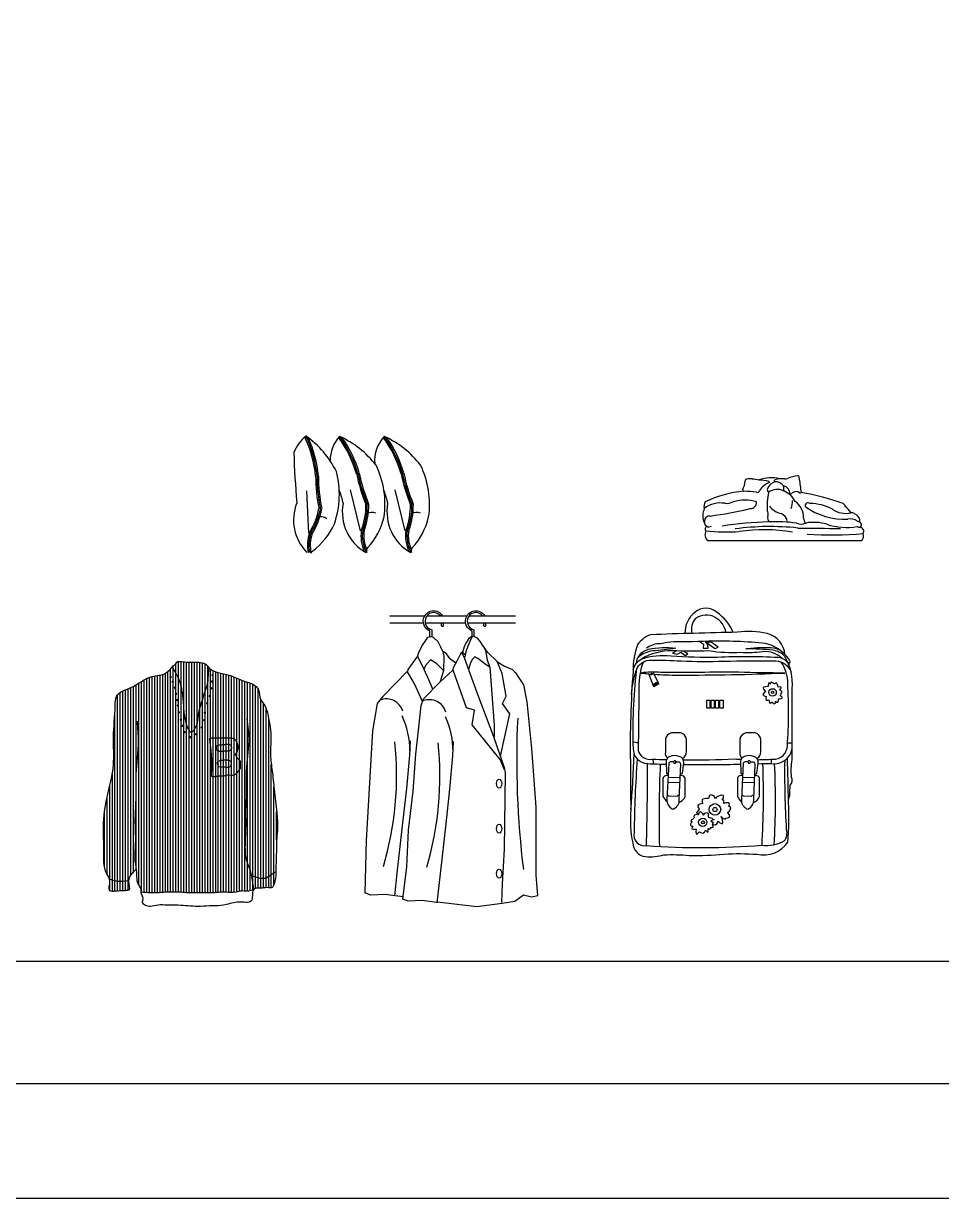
# Model space of a CAD drawing. Header units: inches. Extents: x 8.4 to 50.9, y 14.4 to 39.2.
# Drawn here: x 38.807 to 41.406, y 14.425 to 17.752 of the extents above; entities that cross this region are included whole.
import ezdxf

# ---------------------------------------------------------------- set-up
doc = ezdxf.new("R2010")
doc.units = ezdxf.units.IN
doc.header["$MEASUREMENT"] = 0
for name, color, linetype in [('02', 2, 'Continuous'), ('1', 1, 'Continuous'), ('8', 8, 'Continuous'), ('kadrbm', 4, 'Continuous')]:
    doc.layers.add(name, color=color, linetype=linetype)
pattern_1 = [(90, (35.803898, 14.579742), (-0.0075, 1e-18), [])]

# ---------------------------------------------------------------- blocks, each defined once
blk = doc.blocks.new('kadrbm')
at = {"layer": 'kadrbm', "color": 4}
blk.add_lwpolyline([(0, 0), (0, 24.7972), (21, 24.7972), (21, 0), (0, 0)], close=True, dxfattribs=at)
blk.add_lwpolyline([(20.6631, 0.3257), (20.6631, 24.4603), (0.3369, 24.4603), (0.3369, 0.3257), (20.6631, 0.3257)], dxfattribs=at)

msp = doc.modelspace()

# ---------------------------------------------------------------- hatches: boundary and pattern name
at = {"layer": '8'}
h = msp.add_hatch(dxfattribs=at)
h.set_pattern_fill('ANSI31', color=256, scale=0.06, angle=45, style=0)
h.set_pattern_definition(pattern_1)
edge = h.paths.add_edge_path()
edge.add_spline(control_points=[(39.4584, 15.2994), (39.4589, 15.3003), (39.4622, 15.304), (39.4706, 15.3032), (39.483, 15.303), (39.4952, 15.3065), (39.5118, 15.3026), (39.5175, 15.3176), (39.5218, 15.3343), (39.5216, 15.3638), (39.5234, 15.4008), (39.523, 15.4398), (39.5279, 15.4789), (39.5235, 15.5253), (39.5175, 15.5787), (39.512, 15.6331), (39.5048, 15.6808), (39.5085, 15.7222), (39.5071, 15.7598), (39.4996, 15.7907), (39.4945, 15.8187), (39.474, 15.8381), (39.4771, 15.8637), (39.4565, 15.8836), (39.4268, 15.8894), (39.3959, 15.9066), (39.3631, 15.9121), (39.3384, 15.9196), (39.3276, 15.9359), (39.313, 15.9433), (39.2961, 15.9434), (39.282, 15.9435), (39.2686, 15.9432), (39.2565, 15.9451), (39.242, 15.9468), (39.2382, 15.937), (39.2338, 15.9346), (39.2312, 15.9332)], knot_values=[1297.932212, 1297.932212, 1297.932212, 1297.932212, 1300.810896, 1312.896143, 1319.732733, 1338.610753, 1352.09605, 1361.491051, 1380.705543, 1406.361403, 1448.316512, 1492.600714, 1522.979608, 1566.146551, 1631.759102, 1684.506092, 1730.178801, 1775.709528, 1808.894908, 1842.076538, 1872.048471, 1891.250715, 1922.41575, 1939.03268, 1972.036805, 2011.371724, 2043.134092, 2073.334018, 2083.009227, 2100.601146, 2119.479166, 2133.152382, 2143.407295, 2158.884085, 2172.66346, 2178.820895, 2187.363051, 2187.363051, 2187.363051, 2187.363051], degree=3, periodic=0)
edge.add_spline(control_points=[(39.2312, 15.9332), (39.225, 15.9253), (39.2101, 15.9063), (39.1596, 15.9056), (39.1219, 15.8714), (39.0669, 15.8567), (39.0678, 15.7973), (39.0587, 15.7356), (39.0664, 15.6557), (39.0482, 15.5795), (39.0303, 15.4999), (39.0367, 15.4199), (39.0321, 15.3563), (39.057, 15.3244), (39.043, 15.2927), (39.0738, 15.2951), (39.0879, 15.2964), (39.1127, 15.2968), (39.1007, 15.3231), (39.1097, 15.3407), (39.1183, 15.3488), (39.1302, 15.3629), (39.126, 15.3266), (39.1338, 15.3126), (39.1413, 15.3008), (39.1406, 15.2946), (39.1405, 15.2929)], knot_values=[0, 0, 0, 0, 28.988267, 69.611296, 136.862462, 185.218843, 211.053205, 299.972843, 380.208786, 446.174421, 534.587377, 621.651907, 690.470477, 712.667244, 739.981608, 757.158174, 782.85223, 793.248249, 818.855465, 837.830374, 850.753019, 856.858562, 883.702363, 903.686751, 916.69037, 921.931985, 921.931985, 921.931985, 921.931985], degree=3, periodic=0)
edge.add_spline(control_points=[(39.1405, 15.2929), (39.1604, 15.2915), (39.1813, 15.2902), (39.2112, 15.2938), (39.2341, 15.2927), (39.2546, 15.2935), (39.2728, 15.2906), (39.2905, 15.2914), (39.3041, 15.2913), (39.3172, 15.2913), (39.3298, 15.2914), (39.3463, 15.2909), (39.3622, 15.2935), (39.3839, 15.2932), (39.4048, 15.2904), (39.4213, 15.2968), (39.4335, 15.2963), (39.4449, 15.2959), (39.4541, 15.2977), (39.4584, 15.2994)], knot_values=[2.462385, 2.462385, 2.462385, 2.462385, 14.853219, 23.435027, 32.568736, 37.706447, 44.0117, 50.861981, 55.428835, 57.712262, 63.991681, 67.987678, 74.292937, 80.001499, 89.706064, 94.968808, 97.252235, 101.819089, 106.42832, 106.42832, 106.42832, 106.42832], degree=3, periodic=0)
for points in [[(39.2201, 15.901, 1), (39.2272, 15.901, 1)], [(39.3389, 15.9064, 1), (39.346, 15.9064, 1)], [(39.2265, 15.8877, 1), (39.2336, 15.8877, 1)], [(39.2324, 15.8712, 1), (39.2395, 15.8712, 1)], [(39.3352, 15.8691, 1), (39.3423, 15.8691, 1)], [(39.3373, 15.8888, 1), (39.3444, 15.8888, 1)], [(39.2356, 15.8537, 1), (39.2427, 15.8537, 1)], [(39.2393, 15.8361, 1), (39.2464, 15.8361, 1)], [(39.3315, 15.8473, 1), (39.3385, 15.8473, 1)], [(39.2409, 15.8207, 1), (39.248, 15.8207, 1)], [(39.2436, 15.8015, 1), (39.2506, 15.8015, 1)], [(39.3171, 15.8005, 1), (39.3242, 15.8005, 1)], [(39.324, 15.8271, 1), (39.3311, 15.8271, 1)], [(39.2494, 15.7803, 1), (39.2565, 15.7803, 1)], [(39.3155, 15.7792, 1), (39.3226, 15.7792, 1)], [(39.2542, 15.7632, 1), (39.2613, 15.7632, 1)], [(39.2596, 15.7451, 1), (39.2666, 15.7451, 1)], [(39.2926, 15.7393, 1), (39.2997, 15.7393, 1)], [(39.3086, 15.7584, 1), (39.3156, 15.7584, 1)], [(39.2755, 15.7308, 1), (39.2826, 15.7308, 1)]]:
    msp.add_hatch(color=256, dxfattribs=at).paths.add_polyline_path(points)
h = msp.add_hatch(dxfattribs=at)
h.set_pattern_fill('ANSI31', color=256, scale=0.06, angle=45, style=0)
h.set_pattern_definition(pattern_1)
edge = h.paths.add_edge_path()
edge.add_spline(control_points=[(39.1048, 15.3251), (39.0945, 15.3239), (39.0766, 15.3218), (39.0598, 15.3264), (39.0507, 15.3295)], knot_values=[8.382229, 8.382229, 8.382229, 8.382229, 18.681983, 26.004122, 26.004122, 26.004122, 26.004122], degree=3, periodic=0)
edge.add_spline(control_points=[(39.0507, 15.3295), (39.0512, 15.3277), (39.0535, 15.3165), (39.043, 15.2927), (39.0738, 15.2951), (39.0879, 15.2964), (39.1127, 15.2968), (39.1046, 15.3146), (39.1047, 15.3246), (39.1048, 15.3251)], knot_values=[707.043004, 707.043004, 707.043004, 707.043004, 712.667244, 739.981608, 757.158174, 782.85223, 793.248249, 818.855465, 820.035666, 820.035666, 820.035666, 820.035666], degree=3, periodic=0)
edge = h.paths.add_edge_path()
edge.add_spline(control_points=[(39.5217, 15.3496), (39.5182, 15.3481), (39.5093, 15.3435), (39.4897, 15.3258), (39.468, 15.3334), (39.4523, 15.3401)], knot_values=[1.829009, 1.829009, 1.829009, 1.829009, 5.662591, 11.835124, 26.804644, 26.804644, 26.804644, 26.804644], degree=3, periodic=0)
edge.add_spline(control_points=[(39.4523, 15.3401), (39.4542, 15.3309), (39.4558, 15.3174), (39.4579, 15.304), (39.4587, 15.2999)], knot_values=[148.939424, 148.939424, 148.939424, 148.939424, 158.306456, 162.500748, 162.500748, 162.500748, 162.500748], degree=3, periodic=0)
edge.add_spline(control_points=[(39.4587, 15.2999), (39.4591, 15.3005), (39.4624, 15.304), (39.4706, 15.3032), (39.483, 15.303), (39.4952, 15.3065), (39.5118, 15.3026), (39.5175, 15.3176), (39.5212, 15.3317), (39.5216, 15.3438), (39.5217, 15.3496)], knot_values=[1298.445156, 1298.445156, 1298.445156, 1298.445156, 1300.810896, 1312.896143, 1319.732733, 1338.610753, 1352.09605, 1361.491051, 1380.705543, 1397.893433, 1397.893433, 1397.893433, 1397.893433], degree=3, periodic=0)

# ---------------------------------------------------------------- linework, layer by layer
at = {"layer": '02'}
for p, q in [((39.6082, 16.4282), (39.6139, 16.3089)), ((39.7324, 16.431), (39.7608, 16.3148)), ((39.8587, 16.431), (39.8871, 16.3148)), ((41.1777, 16.2866), (40.7443, 16.2866)), ((39.8445, 16.0747), (39.9434, 16.0747)), ((39.9495, 16.0747), (40.0629, 16.0747)), ((40.069, 16.0747), (40.2, 16.0747)), ((39.8445, 16.0547), (39.9394, 16.0547)), ((39.9445, 16.0547), (40.0589, 16.0547)), ((40.064, 16.0547), (40.2, 16.0547))]:
    msp.add_line(p, q, dxfattribs=at)
for points in [[(39.625, 16.2576, 0.124597), (39.6873, 16.3349, 0.151645), (39.693, 16.4828, 0.12993), (39.6069, 16.5829, 0.138026), (39.5727, 16.5373, 0.138026)], [(39.7814, 16.2666, 0.124597), (39.8279, 16.3544, 0.151645), (39.8052, 16.5007, 0.12993), (39.7015, 16.5825, 0.180196), (39.6751, 16.514, 0.180196)], [(39.9077, 16.2666, 0.124597), (39.9542, 16.3544, 0.151645), (39.9315, 16.5007, 0.12993), (39.8279, 16.5825, 0.201551), (39.8016, 16.5053, 0.180196)], [(39.5727, 16.5373, 0.012464), (39.5807, 16.3942, 0.292556), (39.6093, 16.2538)], [(39.7013, 16.4294, -0.028997), (39.7118, 16.3922, 0.3168), (39.7766, 16.2536)], [(39.8276, 16.4294, -0.028997), (39.8382, 16.3922, 0.3168), (39.9029, 16.2536)], [(39.7804, 16.2538, -0.335854), (39.7825, 16.2678)], [(39.9067, 16.2538, -0.335854), (39.9088, 16.2678)], [(39.6222, 16.2538, -0.137205), (39.6263, 16.2586)], [(39.9578, 16.0141), (39.9578, 16.0314, -0.375799), (39.94, 16.0668, -0.662316), (39.9936, 16.0747)], [(39.9875, 16.0747, 0.616313), (39.9449, 16.0655, 0.413702), (39.9628, 16.035), (39.9628, 16.0145)], [(40.0773, 16.0164), (40.0773, 16.0314, -0.375799), (40.0595, 16.0668, -0.662316), (40.1131, 16.0747)], [(40.107, 16.0747, 0.616313), (40.0643, 16.0655, 0.413702), (40.0823, 16.035), (40.0823, 16.0169)], [(40.8157, 16.0276, 0.149744), (40.7698, 16.0847, 0.365968), (40.7082, 16.0847, 0.238033), (40.6797, 16.0242)], [(40.7956, 16.0272, 0.23587), (40.7654, 16.0701, 0.292997), (40.7096, 16.0669, 0.24879), (40.6995, 16.0248)], [(39.9953, 16.0547, -0.068798), (39.9957, 16.0467, -1.055238), (39.9907, 16.0471, 0.07858), (39.9902, 16.0547)], [(40.1147, 16.0547, -0.068798), (40.1151, 16.0467, -1.055238), (40.1101, 16.0471, 0.07858), (40.1096, 16.0547)], [(40.9627, 15.9649, 0.318606), (40.9128, 16.0245, 0.098954), (40.8282, 16.0279, 0.003516), (40.5818, 16.0211, 0.15528), (40.5458, 15.993, 0.093729), (40.533, 15.9185, 0.02343), (40.5251, 15.6611, 0.00354), (40.5263, 15.5258, 0.071687), (40.5318, 15.4316, 0.354208), (40.5681, 15.3929, 0.083425), (40.62, 15.3977, -0.042176), (40.692, 15.3959, 0.02516), (40.7911, 15.4001, -0.033598), (40.883, 15.3995, 0.311859), (40.9712, 15.434, 0.027252), (40.9731, 15.5463, -0.119944), (40.9767, 15.5663, -0.027314), (40.9779, 15.5947, 0.311573), (40.9815, 15.6176, -0.076087), (40.9833, 15.6671, 0.000973), (40.9835, 15.8685, 0.15228), (40.9629, 15.9586, 0.19608), (40.9285, 15.9769, 0.031291), (40.8522, 15.9809)], [(40.9585, 15.969, 0.195188), (40.8887, 15.998, 0.0191), (40.8058, 16.0025, 0.016279), (40.686, 16.0005, 0.06462), (40.6106, 15.9956, 0.156973), (40.5707, 15.9831)], [(40.5421, 15.9397, -0.313903), (40.5767, 15.9801, -0.078707), (40.6536, 15.9831, -0.036891), (40.5872, 15.9751, 0.144371), (40.5474, 15.9571, 0.144371)], [(40.9553, 15.9541, 0.240647), (40.8908, 15.9716, -0.048822), (40.8383, 15.9706, -0.053937), (40.7475, 15.9751, -0.024343), (40.6436, 15.9756, 0.139653), (40.5572, 15.9526)], [(40.9585, 15.969, 0.18554), (40.9307, 15.983, 0.057478), (40.8567, 15.981, 0.057478)], [(40.5287, 15.8527, -0.084027), (40.5449, 15.9279, -0.287823), (40.5832, 15.9487, -0.024163), (40.6688, 15.9467, 0.01689), (40.7896, 15.9461, -0.013503), (40.9369, 15.9467, -0.301857), (40.9801, 15.9151)], [(40.533, 15.9221, -0.199617), (40.5572, 15.9526, -0.114175), (40.6403, 15.961, 0.018061), (40.772, 15.9578, -0.026644), (40.9427, 15.9571, -0.292452), (40.9743, 15.9346)], [(40.561, 15.9438, 0.097149), (40.5492, 15.8583, -0.00041), (40.5475, 15.6941, 0.419414), (40.5873, 15.6689, 0.003705), (40.6278, 15.6676, 0.003705)], [(40.8855, 15.6673, 0.013086), (40.9282, 15.6686, 0.439085), (40.9696, 15.7075, 0.032571), (40.9707, 15.8823, 0.164969), (40.9521, 15.9435)], [(40.5418, 15.9198, 0.035165), (40.5329, 15.6993, 0.402309), (40.5738, 15.6561, 0.003094), (40.6267, 15.6545, 0.003094)], [(40.5921, 15.9092, 0.02002), (40.661, 15.907, 0.011639), (40.9623, 15.9126, -0.007042), (40.8321, 15.9149, 0.001528), (40.6117, 15.9138, 0.078684), (40.5556, 15.9126, 0.003995), (40.5693, 15.9112)], [(40.6737, 15.6713, 0.242021), (40.6839, 15.6892), (40.6839, 15.7249, 0.323981), (40.6667, 15.7433), (40.6414, 15.7433, 0.277382), (40.6242, 15.7257), (40.6242, 15.6887, 0.270205), (40.6304, 15.6717, 0.270205)], [(40.8843, 15.6713, 0.242021), (40.8945, 15.6892), (40.8945, 15.7249, 0.323981), (40.8774, 15.7433), (40.8521, 15.7433, 0.277382), (40.8348, 15.7257), (40.8348, 15.6887, 0.270205), (40.841, 15.6717, 0.270205)], [(40.5446, 15.6695, 0.016491), (40.5359, 15.4609, 0.543696), (40.5708, 15.424, 0.039199), (40.8979, 15.4253, 0.146296), (40.9609, 15.4372, 0.226078), (40.9675, 15.4695, -0.018173), (40.9629, 15.6658)], [(40.6666, 15.6284, 0.179989), (40.6729, 15.6278), (40.6767, 15.6582, 0.354647), (40.6634, 15.6767, 0.166976), (40.6375, 15.6766, 0.268426), (40.6266, 15.6638), (40.6271, 15.6285, 0.150826), (40.6325, 15.6286)], [(40.6751, 15.6668, 0.013311), (40.8206, 15.6695, 0.005584), (40.8388, 15.6684, 0.005584)], [(40.8772, 15.6284, 0.179989), (40.8836, 15.6278), (40.8873, 15.6582, 0.354647), (40.8741, 15.6767, 0.166976), (40.8481, 15.6766, 0.268426), (40.8372, 15.6638), (40.8377, 15.6285, 0.150826), (40.8431, 15.6286)], [(40.887, 15.6559, -0.002446), (40.9254, 15.6562, 0.400346), (40.9834, 15.6987)], [(40.6475, 15.6609), (40.6412, 15.6611, 0.236188), (40.6341, 15.6577), (40.6286, 15.5558, 0.282496), (40.6434, 15.5282, 0.267689), (40.6486, 15.5284, 0.309068), (40.6636, 15.5558), (40.6676, 15.6547)], [(40.6676, 15.6547, 0.363778), (40.6635, 15.6603), (40.654, 15.6606)], [(40.6761, 15.6536, 0.007079), (40.7972, 15.6537, -0.002563), (40.8374, 15.655, -0.002563)], [(40.8582, 15.6609), (40.8519, 15.6611, 0.236188), (40.8447, 15.6577), (40.8393, 15.5558, 0.282496), (40.8541, 15.5282, 0.267689), (40.8593, 15.5284, 0.309068), (40.8742, 15.5558), (40.8783, 15.6547)], [(40.8783, 15.6547, 0.363778), (40.8741, 15.6603), (40.8646, 15.6606)], [(40.6322, 15.6221), (40.628, 15.6221, 0.37351), (40.6175, 15.6146), (40.6175, 15.5633, 0.135532), (40.629, 15.5492)], [(40.6628, 15.5457, 0.187175), (40.6801, 15.5633), (40.6801, 15.6146, 0.410837), (40.6693, 15.6221), (40.6663, 15.6221)], [(40.8428, 15.6221), (40.8387, 15.6221, 0.37351), (40.8282, 15.6146), (40.8282, 15.5633, 0.135532), (40.8396, 15.5492)], [(40.8734, 15.5457, 0.187175), (40.8908, 15.5633), (40.8908, 15.6146, 0.410837), (40.8799, 15.6221), (40.877, 15.6221)]]:
    msp.add_lwpolyline(points, format="xyb", dxfattribs=at)
for points in [[(39.9948, 15.9735), (39.989, 15.9854), (39.9814, 16.0013), (39.968, 16.0128), (39.9603, 16.0147), (39.9508, 16.0128), (39.9355, 15.9918), (39.9259, 15.9701), (39.9227, 15.9606)], [(40.0784, 16.0171), (40.0683, 16.0106), (40.0595, 15.9968), (40.0546, 15.9864), (40.0496, 15.971)], [(40.1138, 15.9818), (40.1066, 15.9919), (40.1007, 16.0011), (40.0922, 16.0112), (40.083, 16.0164), (40.0784, 16.0171), (40.0732, 16.0089), (40.065, 15.9886), (40.0595, 15.9723), (40.0562, 15.9582), (40.0559, 15.9563)], [(40.7213, 16.0019), (40.731, 15.9957), (40.7324, 15.9943), (40.7313, 15.9829), (40.7455, 15.9829), (40.7448, 15.9933), (40.7377, 16.0009), (40.763, 15.9827), (40.7649, 15.9817), (40.7741, 15.986), (40.7542, 16), (40.7469, 15.999), (40.7374, 16.0016)], [(39.8811, 15.272), (39.892, 15.3637), (39.8971, 15.4673), (39.9107, 15.5778), (39.9175, 15.6831), (39.926, 15.7596), (39.9328, 15.8207), (39.9396, 15.8394), (39.9856, 15.887), (40.023, 15.921), (40.0259, 15.9305), (40.0346, 15.9473), (40.0444, 15.9664), (40.0485, 15.9727), (40.0571, 15.9664), (40.0583, 15.9658)], [(40.0309, 15.9403), (40.0158, 15.9516), (40.0039, 15.9681), (39.9948, 15.9735), (39.9975, 15.9599), (39.9966, 15.9188), (39.9871, 15.8884)], [(40.0473, 15.971), (40.0548, 15.9565), (40.0682, 15.9195), (40.0931, 15.8501), (40.1382, 15.7326), (40.1683, 15.645), (40.1704, 15.6303), (40.1677, 15.4136), (40.1624, 15.3161), (40.1607, 15.2634)], [(40.158, 15.6777), (40.1841, 15.7975), (40.1632, 15.8266), (40.1737, 15.8474), (40.1625, 15.9114), (40.1484, 15.9449), (40.123, 15.9694), (40.1119, 15.9821)], [(40.1138, 15.9818), (40.1201, 15.9501), (40.1275, 15.9285), (40.1394, 15.7648), (40.1394, 15.7321)], [(40.6544, 15.9749), (40.6446, 15.969), (40.6575, 15.9659), (40.6676, 15.9713), (40.6794, 15.963), (40.6807, 15.9622), (40.6879, 15.9673), (40.6759, 15.9747)], [(39.966, 15.8667), (39.9518, 15.8996), (39.9327, 15.9407), (39.9226, 15.9608), (39.8952, 15.9224), (39.8952, 15.9188), (39.8249, 15.8458), (39.8085, 15.8266), (39.7952, 15.7486), (39.7769, 15.4386), (39.7736, 15.2904)], [(39.9973, 15.9185), (39.9763, 15.9395), (39.9591, 15.9504), (39.9457, 15.9344), (39.941, 15.9228)], [(40.1256, 15.9304), (40.1128, 15.9389), (40.0932, 15.9533), (40.0847, 15.9586), (40.0781, 15.9523), (40.0726, 15.9412), (40.069, 15.9291), (40.0676, 15.9249)], [(40.1476, 15.9449), (40.1685, 15.9322), (40.1916, 15.9226), (40.1997, 15.9136)], [(39.9368, 15.8317), (39.9138, 15.8818), (39.8937, 15.9183)], [(40.1693, 15.6388), (40.1562, 15.6675), (40.0772, 15.7662), (40.0838, 15.8073), (40.0616, 15.8139), (40.0237, 15.9207)], [(40.1997, 15.9136), (40.2226, 15.879)], [(40.5891, 15.9154), (40.6057, 15.8819), (40.5912, 15.8737), (40.5776, 15.9108), (40.5711, 15.9094), (40.5695, 15.909), (40.5689, 15.9145)], [(40.5868, 15.9121), (40.5883, 15.9095), (40.5824, 15.9061), (40.5812, 15.909), (40.5868, 15.9121)], [(40.2226, 15.879), (40.2325, 15.8315), (40.2453, 15.6987), (40.2577, 15.5331), (40.2577, 15.3404), (40.2622, 15.2827)], [(40.5989, 15.8866), (40.601, 15.8826), (40.5929, 15.8776), (40.5914, 15.8814), (40.5989, 15.8866)], [(40.9089, 15.86), (40.9041, 15.8564), (40.9002, 15.8515), (40.9036, 15.8476), (40.9092, 15.8463), (40.9082, 15.8407), (40.9092, 15.8357), (40.9147, 15.8356), (40.9174, 15.8364), (40.9176, 15.8316), (40.9192, 15.8277), (40.9232, 15.8283), (40.9262, 15.8314), (40.9285, 15.8275), (40.932, 15.8251), (40.9356, 15.8277), (40.9364, 15.8325), (40.9402, 15.8301), (40.9425, 15.8299), (40.9442, 15.834), (40.9442, 15.8399), (40.9496, 15.8397), (40.9552, 15.8417), (40.9549, 15.8442), (40.9518, 15.8475), (40.9496, 15.8484), (40.9523, 15.8536), (40.9523, 15.856), (40.9549, 15.8593), (40.9521, 15.8621), (40.9478, 15.864), (40.9512, 15.8688), (40.9524, 15.8717), (40.9524, 15.873), (40.9489, 15.8738), (40.9436, 15.8722), (40.9428, 15.8764), (40.9415, 15.8794), (40.9391, 15.8844), (40.9362, 15.8842), (40.9338, 15.8823), (40.9327, 15.8818), (40.9298, 15.8837), (40.9259, 15.8857), (40.9242, 15.8866), (40.9219, 15.8844), (40.9211, 15.8813), (40.9181, 15.8846), (40.9164, 15.8836), (40.9152, 15.878), (40.915, 15.8746), (40.9076, 15.874), (40.9026, 15.8728), (40.9007, 15.8711), (40.9021, 15.8669), (40.9057, 15.8622), (40.9089, 15.86)], [(39.8583, 15.2821), (39.8653, 15.346), (39.8813, 15.4881), (39.892, 15.5859), (39.9009, 15.6801), (39.9026, 15.721)], [(39.9787, 15.2619), (39.9876, 15.3437), (40.0036, 15.4859), (40.0142, 15.5837), (40.0231, 15.6779), (40.0249, 15.7187)], [(40.6478, 15.6572), (40.6537, 15.6572), (40.6541, 15.6623), (40.6525, 15.6636), (40.6508, 15.6642), (40.6492, 15.6639), (40.6474, 15.6625), (40.6478, 15.6572)], [(40.8585, 15.6572), (40.8643, 15.6572), (40.8648, 15.6623), (40.8632, 15.6636), (40.8614, 15.6642), (40.8599, 15.6639), (40.8581, 15.6625), (40.8585, 15.6572)], [(40.6312, 15.6032), (40.6653, 15.6023)], [(40.632, 15.6182), (40.666, 15.6173)], [(40.8418, 15.6032), (40.876, 15.6023)], [(40.8426, 15.6182), (40.8766, 15.6173)], [(40.6293, 15.5681), (40.6344, 15.5646), (40.6574, 15.5637), (40.6606, 15.5672), (40.6641, 15.5677)], [(40.7664, 15.5575), (40.7618, 15.5647), (40.7543, 15.5682), (40.749, 15.566), (40.7461, 15.557), (40.7388, 15.5575), (40.7305, 15.5553), (40.7281, 15.5532), (40.7287, 15.5468), (40.73, 15.5433), (40.7222, 15.5412), (40.7185, 15.5393), (40.7156, 15.5358), (40.718, 15.5305), (40.7209, 15.5278), (40.7172, 15.5233), (40.7153, 15.5209), (40.7126, 15.5174), (40.714, 15.515), (40.718, 15.512), (40.718, 15.5107), (40.7134, 15.5118), (40.7065, 15.5102), (40.7051, 15.5067), (40.7059, 15.5024), (40.7006, 15.4984), (40.6979, 15.4965), (40.6968, 15.4941), (40.6998, 15.4909), (40.6976, 15.4883), (40.6955, 15.4845), (40.695, 15.481), (40.699, 15.4794), (40.7016, 15.4794), (40.7, 15.4754), (40.6992, 15.4711), (40.7038, 15.4706), (40.7091, 15.4706), (40.7113, 15.4706), (40.7102, 15.4634), (40.7115, 15.458), (40.7121, 15.4562), (40.7161, 15.4588), (40.7196, 15.4634), (40.7236, 15.461), (40.7303, 15.4588), (40.7354, 15.4618), (40.7378, 15.4677), (40.7412, 15.4639), (40.7444, 15.4615), (40.7455, 15.4655), (40.7455, 15.4722), (40.7477, 15.4719), (40.7514, 15.4719), (40.7519, 15.4733), (40.7519, 15.4757), (40.7557, 15.4757), (40.7597, 15.4762), (40.7597, 15.4792), (40.7573, 15.485), (40.761, 15.4837), (40.7666, 15.4826), (40.7701, 15.4856), (40.7747, 15.4936), (40.7768, 15.4899), (40.7808, 15.4877), (40.7856, 15.4856), (40.7867, 15.4896), (40.7859, 15.4981), (40.7822, 15.5062), (40.788, 15.5005), (40.7947, 15.4992), (40.7942, 15.5019), (40.8006, 15.5027), (40.8068, 15.5067), (40.8057, 15.5107), (40.8004, 15.5177), (40.8054, 15.5211), (40.81, 15.5305), (40.8041, 15.5358), (40.806, 15.5404), (40.8036, 15.5455), (40.7955, 15.5449), (40.7894, 15.5433), (40.7902, 15.5495), (40.791, 15.5519), (40.7848, 15.5537), (40.7886, 15.5588), (40.7886, 15.5658), (40.7822, 15.5671), (40.7699, 15.562), (40.7664, 15.5575)], [(40.8399, 15.5681), (40.8451, 15.5646), (40.8681, 15.5637), (40.8712, 15.5672), (40.8747, 15.5677)], [(40.718, 15.512), (40.7207, 15.5183), (40.7234, 15.5206), (40.7286, 15.5154), (40.7318, 15.5101), (40.7363, 15.5158), (40.7421, 15.5178), (40.7451, 15.5141), (40.7457, 15.5069), (40.7459, 15.5049), (40.7555, 15.5015), (40.7585, 15.4988), (40.762, 15.4978), (40.7531, 15.4941), (40.7595, 15.4893), (40.7579, 15.4848)], [(39.882, 15.2789), (39.8305, 15.2859), (39.7904, 15.2841), (39.7736, 15.2904)], [(39.976, 15.2629), (39.9359, 15.2683), (39.8958, 15.2665), (39.8811, 15.272)], [(39.9796, 15.2647), (40.0908, 15.252), (40.1619, 15.2611), (40.1984, 15.2665), (40.2226, 15.2847)], [(40.2226, 15.2847), (40.2456, 15.2794), (40.2633, 15.2829)]]:
    msp.add_lwpolyline(points, dxfattribs=at)
for points in [[(40.7412, 15.8358), (40.7501, 15.8358), (40.7501, 15.8131), (40.7412, 15.8131)], [(40.7537, 15.8358), (40.7626, 15.8358), (40.7626, 15.8131), (40.7537, 15.8131)], [(40.7662, 15.8358), (40.775, 15.8358), (40.775, 15.8131), (40.7662, 15.8131)], [(40.7786, 15.8358), (40.7875, 15.8358), (40.7875, 15.8131), (40.7786, 15.8131)]]:
    msp.add_lwpolyline(points, close=True, dxfattribs=at)
for centre, radius in [((40.9277, 15.8577), 0.0106), ((40.9279, 15.8576), 0.00322), ((40.7645, 15.5265), 0.0163), ((40.7648, 15.5262), 0.00598), ((40.7302, 15.4899), 0.0118), ((40.7304, 15.4897), 0.00429)]:
    msp.add_circle(centre, radius, dxfattribs=at)
for centre, radius, start, end in [((39.3188, 16.4421), 0.3167, 5.0523, 25.8979), ((39.3188, 16.4421), 0.3207, 5.0523, 26.0555), ((39.3188, 16.4421), 0.3246, 5.0523, 24.8076), ((39.4456, 16.3893), 0.3167, 16.0467, 36.8923), ((39.4456, 16.3893), 0.3207, 16.0467, 37.0499), ((39.4456, 16.3893), 0.3246, 16.0467, 35.8021), ((39.5719, 16.3893), 0.3167, 16.0467, 36.8923), ((39.5719, 16.3893), 0.3207, 16.0467, 37.0499), ((39.5719, 16.3893), 0.3246, 16.0467, 35.8021), ((40.105, 16.4719), 0.4707, 180.1998, 191.563), ((40.105, 16.4719), 0.4668, 180.1998, 191.563), ((40.105, 16.4719), 0.4628, 180.1998, 191.563), ((40.2117, 16.5686), 0.4707, 191.1942, 202.5574), ((40.2117, 16.5686), 0.4668, 191.1942, 202.5574), ((40.2117, 16.5686), 0.4628, 191.1942, 202.5574), ((40.338, 16.5686), 0.4707, 191.1942, 202.5574), ((40.338, 16.5686), 0.4668, 191.1942, 202.5574), ((40.338, 16.5686), 0.4628, 191.1942, 202.5574), ((40.9993, 16.4094), 0.0611, 91.2509, 118.4461), ((40.9991, 16.4666), 0.00402, 350.2473, 106.5264), ((40.7896, 16.46), 0.0605, 332.3297, 356.4635), ((40.8548, 16.4566), 0.00483, 79.8615, 184.0719), ((40.8638, 16.434), 0.0286, 77.9085, 106.6694), ((40.793, 15.8531), 0.6136, 80.94, 82.8113), ((40.9239, 16.3682), 0.0972, 75.9091, 110.6263), ((40.8834, 16.3205), 0.1387, 76.0216, 87.3959), ((40.9416, 16.3943), 0.062, 111.8561, 145.1378), ((40.9225, 16.4316), 0.00977, 157.3494, 230.7425), ((40.9423, 16.4239), 0.031, 103.547, 158.3559), ((40.916, 16.4526), 0.00269, 341.5611, 71.6016), ((40.9349, 16.4567), 0.00266, 113.1301, 271.9447), ((40.9529, 16.4105), 0.0522, 80.321, 111.3233), ((40.9366, 16.4267), 0.0273, 35.7206, 93.3845), ((40.9515, 16.4182), 0.0256, 4.0901, 73.2695), ((40.9276, 16.4341), 0.0324, 349.0501, 15.3583), ((40.9634, 16.4817), 0.0198, 265.0692, 290.1095), ((40.3909, 16.3551), 0.6221, 6.7276, 10.2623), ((40.8814, 16.0863), 0.3429, 95.8225, 114.8677), ((40.8496, 16.2953), 0.107, 72.1435, 107.987), ((40.8456, 16.4302), 0.00296, 143.9607, 289.8182), ((40.8239, 15.9261), 0.5018, 83.3794, 87.4058), ((40.8843, 16.4307), 0.00659, 247.235, 351.4456), ((41.1181, 16.3827), 0.206, 168.4193, 182.6795), ((40.9409, 16.3933), 0.0393, 61.8511, 128.6662), ((40.9355, 16.3693), 0.0634, 27.4712, 67.8225), ((40.979, 16.4234), 0.00397, 238.5378, 334.8384), ((40.928, 16.4001), 0.0563, 337.1938, 1.4214), ((40.9941, 16.4099), 0.0165, 52.0571, 133.9642), ((41.0057, 16.4261), 0.00354, 243.6001, 33.0918), ((40.8929, 15.7419), 0.6915, 70.1674, 80.387), ((39.4484, 16.415), 0.1987, 328.3029, 349.582), ((39.4484, 16.415), 0.2026, 328.3029, 349.582), ((39.4484, 16.415), 0.2066, 328.3029, 349.582), ((39.578, 16.3875), 0.1987, 339.2974, 0.5765), ((39.578, 16.3875), 0.2026, 339.2974, 0.5765), ((39.578, 16.3875), 0.2066, 339.2974, 0.5765), ((39.7933, 16.3425), 0.0249, 63.4716, 124.8555), ((39.7043, 16.3875), 0.1987, 339.2974, 0.5765), ((39.7043, 16.3875), 0.2026, 339.2974, 0.5765), ((39.7043, 16.3875), 0.2066, 339.2974, 0.5765), ((39.9197, 16.3425), 0.0249, 63.4716, 124.8555), ((40.7901, 16.356), 0.06, 158.3694, 193.5716), ((40.7569, 16.3846), 0.0235, 147.169, 196.0875), ((40.7808, 16.3184), 0.0757, 80.6384, 127.841), ((40.6168, 17.4043), 1.0557, 277.2941, 283.5662), ((40.7971, 16.4399), 0.047, 265.1595, 294.4822), ((40.8647, 16.3958), 0.0177, 269.0384, 4.6158), ((40.8979, 16.363), 0.0176, 336.7357, 34.6936), ((40.9656, 16.4229), 0.0602, 219.1463, 256.7425), ((40.9583, 16.3521), 0.0572, 359.4167, 54.2973), ((41.0282, 16.3859), 0.00848, 49.7469, 192.874), ((41.1312, 16.5378), 0.1898, 234.088, 272.8484), ((41.0341, 16.2615), 0.1309, 61.2569, 90.182), ((41.1347, 16.4308), 0.0663, 235.3853, 282.5172), ((41.1222, 16.3822), 0.0115, 8.9839, 62.1305), ((41.101, 16.3401), 0.0547, 28.404, 53.4653), ((39.6512, 16.3298), 0.0249, 52.4771, 113.861), ((40.7338, 16.3426), 0.00211, 196.8557, 301.2889), ((40.7493, 16.3427), 0.0145, 84.0603, 187.6015), ((40.7477, 16.3393), 0.0129, 173.4882, 306.0344), ((40.9417, 15.3114), 1.0291, 91.3841, 98.7648), ((40.9377, 16.3521), 0.0239, 170.4649, 209.7988), ((40.9404, 15.9797), 0.3613, 81.2908, 93.7337), ((40.9384, 16.3353), 0.0319, 14.4074, 65.244), ((41.0081, 16.3646), 0.0307, 244.8947, 297.4906), ((41.0322, 16.3508), 0.0167, 177.5376, 233.7764), ((41.0442, 16.212), 0.1272, 73.2418, 99.9044), ((41.137, 16.4986), 0.174, 251.198, 280.1317), ((41.1477, 16.3181), 0.0309, 51.2886, 103.1205), ((41.1517, 16.3549), 0.0116, 45.5754, 103.3975), ((41.1519, 16.3408), 0.0237, 15.2176, 70.4181), ((41.17, 16.3461), 0.00487, 232.1588, 11.0195), ((41.1678, 16.3311), 0.0118, 355.7214, 66.3919), ((39.7182, 16.2744), 0.1071, 160.6952, 191.1176), ((39.7182, 16.2744), 0.1032, 160.6952, 191.5465), ((39.7182, 16.2744), 0.0992, 160.6952, 193.0865), ((39.8696, 16.3009), 0.1071, 171.6896, 204.7202), ((39.8696, 16.3009), 0.1032, 171.6896, 207.2754), ((39.8696, 16.3009), 0.0992, 171.6896, 204.081), ((39.9959, 16.3009), 0.1071, 171.6896, 204.7202), ((39.9959, 16.3009), 0.1032, 171.6896, 207.2754), ((39.9959, 16.3009), 0.0992, 171.6896, 204.081), ((40.7595, 16.3041), 0.0232, 152.7204, 228.9754), ((40.7464, 16.3203), 0.00939, 123.5875, 216.5252), ((40.8014, 17.1174), 0.8051, 265.5489, 272.2771), ((40.9204, 15.5886), 0.7387, 83.8927, 97.6546), ((40.9049, 15.8384), 0.4799, 80.5141, 98.5772), ((41.618, 73.039), 56.7193, 269.37462, 269.49724), ((41.0932, 17.3252), 1.0217, 266.22, 275.0812), ((41.1726, 16.3326), 0.00731, 226.5237, 341.5296), ((41.1743, 16.314), 0.0115, 325.6045, 89.4513), ((41.169, 16.3005), 0.0164, 302.4622, 25.6253), ((40.8945, 15.8978), 0.0957, 31.348, 48.0881), ((40.9755, 15.948), 0.00638, 193.4542, 277.2845), ((40.9714, 15.9446), 0.00567, 328.8411, 31.1589), ((39.8342, 15.7911), 0.0484, 15.7523, 111.1565), ((39.9564, 15.7888), 0.0484, 15.7523, 111.1565), ((39.6678, 15.6925), 0.2334, 359.9116, 24.988), ((39.79, 15.6903), 0.2334, 359.9116, 24.988), ((42.7145, 15.6658), 2.5111, 177.2767, 187.0811), ((38.9539, 15.6227), 0.9097, 343.5409, 5.9886), ((39.0762, 15.6204), 0.9097, 343.5409, 5.9886), ((40.5378, 15.6982), 0.0184, 56.3613, 106.7893), ((40.9767, 15.697), 0.0173, 67.2475, 112.7386), ((38.4559, 15.7268), 2.0801, 354.454, 358.8165), ((40.5541, 15.6602), 0.0362, 352.5701, 13.8129), ((41.0818, 15.6592), 0.1584, 176.7047, 181.1181), ((23.825, 15.1739), 17.152, 1.25265, 1.66384), ((33.0272, 15.6377), 7.5466, 358.37754, 0.13959), ((44.0325, 15.502), 3.4262, 177.4419, 181.3445), ((38.4898, 15.5645), 2.4121, 356.6916, 2.1731), ((38.7549, 15.5522), 2.181, 356.6993, 2.7201)]:
    msp.add_arc(centre, radius, start, end, dxfattribs=at)
for centre in [(40.1537, 15.5994), (40.1537, 15.472), (40.1537, 15.3446)]:
    msp.add_ellipse(centre, major_axis=(0, 0.0124), ratio=0.580645, dxfattribs=at)
for points in [[(39.2312, 15.9332), (39.2107, 15.9127), (39.1714, 15.9025), (39.1116, 15.8717), (39.0706, 15.8461), (39.0671, 15.8205), (39.062, 15.7318), (39.062, 15.6515), (39.05, 15.5866), (39.0347, 15.4996), (39.0347, 15.4125), (39.0432, 15.3442), (39.0518, 15.3237), (39.0518, 15.2964), (39.0688, 15.2947), (39.0945, 15.2964), (39.1047, 15.2981), (39.1047, 15.3237), (39.1114, 15.3415), (39.1201, 15.3511), (39.1244, 15.3554), (39.1287, 15.3289), (39.1355, 15.3101), (39.1406, 15.2981), (39.1406, 15.2896), (39.1423, 15.2845), (39.1458, 15.2725), (39.1441, 15.264), (39.1532, 15.2545), (39.1663, 15.252), (39.1885, 15.2555), (39.2141, 15.2555), (39.2381, 15.2555), (39.2945, 15.252), (39.3081, 15.252), (39.3423, 15.2537), (39.3509, 15.2537), (39.3816, 15.2572), (39.4021, 15.2623), (39.4226, 15.264), (39.4534, 15.2691), (39.4551, 15.2776), (39.4568, 15.2964), (39.4602, 15.3015), (39.4722, 15.3033), (39.479, 15.3033), (39.4978, 15.305), (39.5113, 15.3057), (39.516, 15.3139), (39.5206, 15.3325), (39.5218, 15.3582), (39.523, 15.4001), (39.5241, 15.4444), (39.5265, 15.4747), (39.5241, 15.5178), (39.5171, 15.583), (39.5113, 15.6354), (39.5066, 15.6809), (39.5078, 15.7264), (39.506, 15.7595), (39.4996, 15.7921), (39.4903, 15.8206), (39.4792, 15.8363), (39.4717, 15.8665), (39.4602, 15.8786), (39.4295, 15.8905), (39.3931, 15.9055), (39.3622, 15.913), (39.3349, 15.9258), (39.3286, 15.9332), (39.3133, 15.9417), (39.2945, 15.9434), (39.2808, 15.9434), (39.2705, 15.9434), (39.2551, 15.9451), (39.2415, 15.9434), (39.2381, 15.9383), (39.2312, 15.9332)], [(39.3336, 15.7269), (39.339, 15.6274), (39.3395, 15.621), (39.3533, 15.6204), (39.3666, 15.6213), (39.3779, 15.6222), (39.3844, 15.624), (39.4041, 15.6245), (39.4077, 15.6266), (39.4124, 15.6307), (39.4177, 15.6372), (39.4213, 15.6431), (39.4219, 15.6505), (39.4219, 15.6576), (39.4204, 15.6644), (39.4148, 15.67), (39.4095, 15.6776), (39.4077, 15.6806), (39.4118, 15.6891), (39.4136, 15.6942), (39.4148, 15.7009), (39.4142, 15.7101), (39.41, 15.7189), (39.4038, 15.7257), (39.3953, 15.7284), (39.3826, 15.7284), (39.3675, 15.7281), (39.3557, 15.7281), (39.3463, 15.7281), (39.3424, 15.7281), (39.3383, 15.7275), (39.3344, 15.7266)], [(39.3956, 15.6977), (39.3947, 15.7071), (39.3855, 15.7116), (39.3802, 15.711), (39.3743, 15.7101), (39.3684, 15.7098), (39.364, 15.7095), (39.3601, 15.7089), (39.3584, 15.7083), (39.356, 15.7071), (39.3542, 15.7057), (39.3533, 15.7024), (39.3533, 15.6989), (39.3542, 15.6956), (39.3593, 15.6915), (39.3722, 15.6906), (39.3767, 15.6912), (39.3823, 15.6912), (39.387, 15.6921), (39.3932, 15.693), (39.3947, 15.6959), (39.3956, 15.6977)], [(39.3929, 15.6638), (39.3838, 15.6667), (39.3764, 15.6667), (39.3711, 15.6658), (39.3643, 15.665), (39.3598, 15.6629), (39.3566, 15.6596), (39.3572, 15.654), (39.3593, 15.6484), (39.3728, 15.6461), (39.3894, 15.6461), (39.3929, 15.6484), (39.3953, 15.6532), (39.395, 15.6593), (39.3929, 15.6638)]]:
    msp.add_spline(points, degree=3, dxfattribs=at)
for points, knots in [([(39.2282, 15.9293), (39.2346, 15.9196), (39.2469, 15.8996), (39.2558, 15.8658), (39.2599, 15.8295), (39.2612, 15.7928), (39.2674, 15.7663), (39.2824, 15.7353), (39.3033, 15.7716), (39.301, 15.7986), (39.3116, 15.8277), (39.3188, 15.8544), (39.3279, 15.8758), (39.3308, 15.8959), (39.3304, 15.9128), (39.3328, 15.9231), (39.3339, 15.9269)], [4.661001, 4.661001, 4.661001, 4.661001, 16.289984, 28.166494, 39.175173, 53.205087, 63.663114, 69.266302, 79.801791, 88.462178, 99.640276, 109.199355, 116.488988, 122.778489, 129.39223, 133.365833, 133.365833, 133.365833, 133.365833]), ([(39.1287, 15.7761), (39.1304, 15.7574), (39.1352, 15.7072), (39.1227, 15.6357), (39.1268, 15.5624), (39.1207, 15.493), (39.1262, 15.435), (39.1204, 15.3866), (39.1254, 15.3659), (39.1265, 15.3553)], [0, 0, 0, 0, 18.850786, 50.294112, 71.96123, 92.262173, 119.872709, 130.10859, 140.75248, 140.75248, 140.75248, 140.75248]), ([(39.4397, 15.783), (39.4424, 15.7619), (39.4486, 15.713), (39.4359, 15.6471), (39.4391, 15.5849), (39.4354, 15.5326), (39.4371, 15.4813), (39.4342, 15.4315), (39.4339, 15.3865), (39.4523, 15.3494), (39.4553, 15.3206), (39.4579, 15.304), (39.4587, 15.2999)], [0, 0, 0, 0, 21.166327, 49.198663, 66.304283, 83.419425, 101.665421, 117.640868, 133.646886, 145.730487, 158.306456, 162.500748, 162.500748, 162.500748, 162.500748]), ([(39.4523, 15.3401), (39.468, 15.3334), (39.4897, 15.3258), (39.5093, 15.3435), (39.5182, 15.3481), (39.5217, 15.3496)], [1.829009, 1.829009, 1.829009, 1.829009, 16.798529, 22.971062, 26.804644, 26.804644, 26.804644, 26.804644]), ([(39.0507, 15.3295), (39.0598, 15.3264), (39.0766, 15.3218), (39.0945, 15.3239), (39.1048, 15.3251)], [8.382229, 8.382229, 8.382229, 8.382229, 15.704369, 26.004122, 26.004122, 26.004122, 26.004122]), ([(39.1405, 15.2929), (39.1604, 15.2915), (39.1813, 15.2902), (39.2112, 15.2938), (39.2341, 15.2927), (39.2546, 15.2935), (39.2728, 15.2906), (39.2905, 15.2914), (39.3041, 15.2913), (39.3172, 15.2913), (39.3298, 15.2914), (39.3463, 15.2909), (39.3622, 15.2935), (39.3839, 15.2932), (39.4048, 15.2904), (39.4213, 15.2968), (39.4335, 15.2963), (39.445, 15.2959), (39.4543, 15.2977), (39.4586, 15.2996)], [2.462385, 2.462385, 2.462385, 2.462385, 14.853219, 23.435027, 32.568736, 37.706447, 44.0117, 50.861981, 55.428835, 57.712262, 63.991681, 67.987678, 74.292937, 80.001499, 89.706064, 94.968808, 97.252235, 101.819089, 106.532246, 106.532246, 106.532246, 106.532246])]:
    msp.add_open_spline(points, degree=3, knots=knots, dxfattribs=at)
at = {"layer": '1'}
msp.add_line((30.2087, 15.0966), (50.5349, 15.0966), dxfattribs=at)

# ---------------------------------------------------------------- block references
at = {"layer": 'kadrbm'}
msp.add_blockref('kadrbm', (29.8718, 14.4249), dxfattribs=at)

doc.saveas('drawing.dxf')
